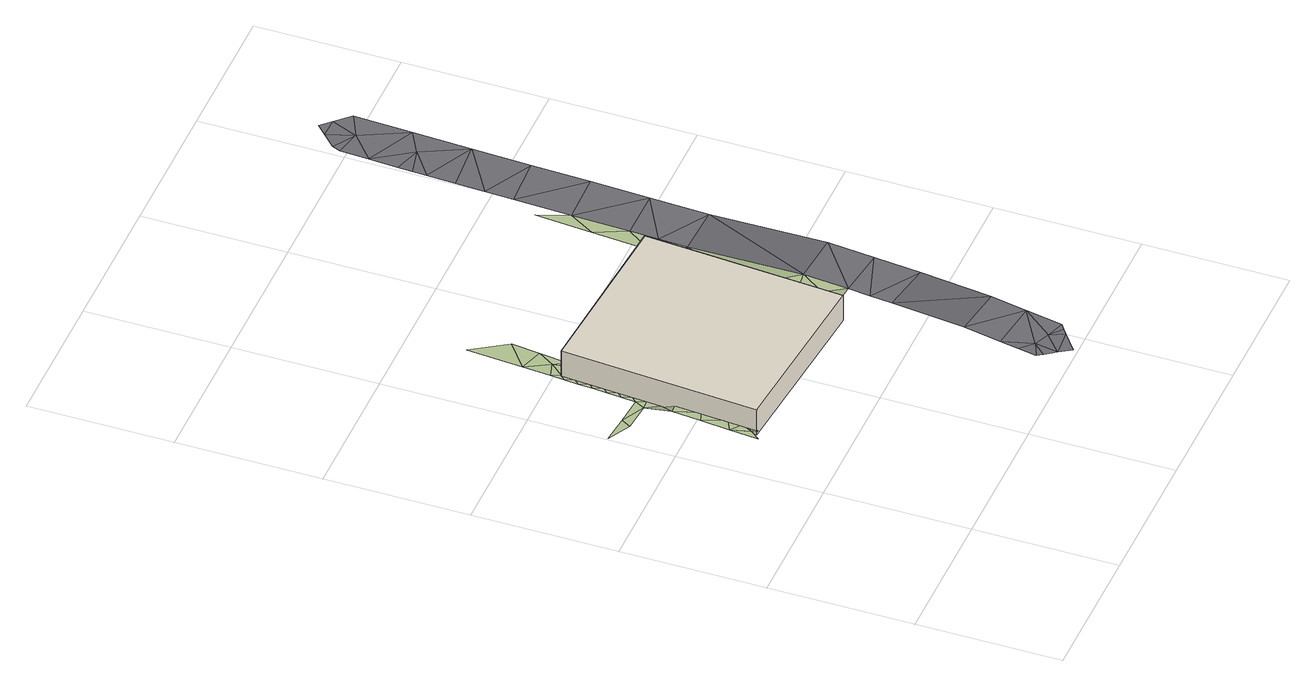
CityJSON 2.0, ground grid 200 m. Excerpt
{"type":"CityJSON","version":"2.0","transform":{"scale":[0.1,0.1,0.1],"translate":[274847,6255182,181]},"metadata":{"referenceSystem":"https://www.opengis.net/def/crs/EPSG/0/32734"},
"CityObjects":{
"building1":{"type":"Building","attributes":{"address":"Woodstock","building":"manufacture","building:levels":1,"building_height":4.1,"roof_height":9.34,"ground_height":5.24,"plus_code":"4FRW3CFV+7F9"},"geometry":[{"type":"Solid","lod":"1","boundaries":[[[[0,1,2,3]],[[1,4,5,2]],[[4,6,7,5]],[[6,0,3,7]],[[3,2,5,7]],[[6,4,1,0]]]]}]},
"terrain1":{"type":"TINRelief","geometry":[{"type":"CompositeSurface","lod":"1","boundaries":[[[8,9,10]],[[10,11,12]],[[11,13,12]],[[10,14,8]],[[10,12,15]],[[16,17,18]],[[13,19,12]],[[14,10,15]],[[20,19,13]],[[19,20,21]],[[22,21,20]],[[23,8,14]],[[21,22,24]],[[8,23,25]],[[26,27,24]],[[25,23,28]],[[29,18,17]],[[30,25,28]],[[30,28,31]],[[18,29,32]],[[33,30,31]],[[30,33,29]],[[33,34,29]],[[29,34,32]],[[32,34,35]],[[35,36,32]],[[35,37,36]],[[37,38,36]],[[38,37,39]],[[39,40,38]],[[40,39,41]],[[41,42,40]],[[42,41,43]],[[44,42,43]],[[45,44,43]],[[45,46,44]],[[46,45,47]],[[46,47,48]],[[45,49,47]],[[47,49,50]],[[50,49,51]],[[48,47,52]],[[50,52,47]],[[53,50,51]],[[51,54,53]],[[55,48,52]],[[55,56,48]],[[54,57,53]],[[57,54,58]],[[58,59,57]],[[59,58,60]],[[60,61,59]],[[61,60,62]],[[63,61,62]],[[62,64,63]],[[64,65,63]],[[66,65,64]],[[65,66,67]],[[67,66,68]],[[67,68,69]],[[68,70,69]],[[70,71,69]],[[72,71,70]],[[71,72,73]],[[73,72,74]],[[74,75,73]],[[76,75,74]],[[75,76,77]],[[78,77,76]],[[78,79,77]],[[80,79,78]],[[79,80,81]],[[80,82,81]],[[82,83,81]],[[84,83,82]],[[83,84,85]],[[86,87,88]],[[86,88,89]],[[85,84,90]],[[90,91,85]],[[92,91,90]],[[87,93,88]],[[91,92,94]],[[94,92,95]],[[89,88,96]],[[96,97,89]],[[92,98,95]],[[98,99,95]],[[93,96,88]],[[100,99,98]],[[99,100,101]],[[100,102,101]],[[102,100,103]],[[103,104,102]],[[104,103,105]],[[97,106,107]],[[96,106,97]],[[104,105,108]],[[105,1,108]],[[109,110,111]],[[107,106,109]],[[1,112,108]],[[111,110,1]],[[112,1,110]],[[109,106,110]],[[113,112,110]],[[110,114,113]],[[106,114,110]],[[114,115,113]],[[113,115,116]],[[116,115,117]],[[117,118,116]]]}]},
"road1":{"type":"Road","attributes":{"highway":"residential","name":"Gympie Street","surface":"asphalt","lanes":1,"width":7,"oneway":"yes"},"geometry":[{"type":"MultiSurface","lod":"1","boundaries":[[[119,120,121]],[[119,122,123]],[[96,93,124]],[[125,117,126]],[[127,128,129]],[[123,120,119]],[[93,130,124]],[[131,132,133]],[[134,131,135]],[[136,137,131]],[[122,138,139]],[[106,96,140]],[[134,132,131]],[[124,140,96]],[[141,142,125]],[[117,125,142]],[[127,143,144]],[[126,117,115]],[[140,126,114]],[[145,146,147]],[[138,148,139]],[[149,145,147]],[[150,146,145]],[[139,146,123]],[[131,133,136]],[[121,120,151]],[[147,139,152]],[[122,139,123]],[[139,148,152]],[[147,146,139]],[[146,153,123]],[[150,153,146]],[[137,154,144]],[[137,144,143]],[[155,132,134]],[[143,131,137]],[[156,128,127]],[[106,140,114]],[[130,157,151]],[[143,135,131]],[[129,141,127]],[[121,151,157]],[[144,154,158]],[[141,129,142]],[[157,130,93]],[[158,156,144]],[[127,144,156]],[[114,126,115]]]}]}
},
"vertices":[
[3242,2973,23],[3442,5728,23],[3442,5728,433],[3242,2973,433],[949,5907,23],[949,5907,433],[743,3184,23],[743,3184,433],
[607,3495,119],[569,3097,119],[681,3239,119],[710,3162,119],[743,3184,119],[749,3171,119],[758,3384,119],[750,3284,119],[4,4906,27],[326,4742,27],[403,4873,27],[768,3182,119],[799,3167,119],[793,3180,119],[824,3165,119],[773,3583,119],[843,3176,119],[647,3907,119],[848,3163,119],[867,3174,119],[801,3947,119],[724,4703,27],[686,4305,119],[828,4311,119],[802,4840,27],[843,4511,27],[858,4710,27],[873,4909,27],[819,5039,27],[889,5109,27],[836,5238,27],[904,5308,27],[853,5437,27],[919,5508,27],[870,5637,27],[934,5707,27],[887,5832,27],[949,5907,27],[904,6028,27],[1114,6092,23],[938,6419,27],[1148,5892,23],[1218,5918,23],[1248,5885,23],[1263,6315,23],[1318,5911,23],[1348,5878,23],[1308,6713,23],[1005,7202,18],[1417,5905,23],[1448,5871,23],[1517,5898,23],[1547,5864,23],[1617,5892,23],[1647,5857,23],[1734,5884,23],[1747,5849,23],[1792,5880,23],[1847,5842,23],[1851,5877,23],[1896,5839,23],[1909,5873,23],[1946,5835,23],[1968,5869,23],[2046,5828,23],[2084,5861,23],[2146,5821,23],[2184,5855,23],[2246,5814,23],[2284,5848,23],[2345,5806,23],[2384,5842,23],[2445,5799,23],[2484,5835,23],[2545,5792,23],[2583,5829,23],[2657,5784,23],[2683,5822,23],[3267,3317,101],[3389,3133,101],[3597,3403,85],[3292,3661,101],[2769,5776,23],[2783,5816,23],[2881,5768,23],[3773,3112,85],[2883,5809,23],[2983,5803,23],[3837,3736,85],[3342,4350,101],[2993,5760,23],[3032,5799,23],[3106,5752,23],[3082,5796,23],[3182,5790,23],[3218,5744,23],[3282,5783,23],[3330,5736,23],[3902,5326,5],[3384,4930,23],[3382,5777,23],[3413,5329,23],[3574,5645,5],[3428,5528,23],[3482,5770,23],[3681,5757,5],[3919,5724,5],[3935,6121,5],[3744,6555,5],[3968,6917,1],[3807,7352,1],
[3507,1441,164],[4201,1342,156],[3710,2488,85],[3405,917,164],[4101,828,156],[4534,3675,85],[4670,6932,1],[4636,6118,5],[4737,8560,1],[4033,8507,1],[4017,8109,1],[4467,3023,85],[4451,10018,6],[4330,10391,6],[4151,10218,6],[4613,10387,6],[4805,10188,6],[4099,10097,6],[4083,9700,6],[3355,655,164],[3521,487,164],[4602,5304,5],[4704,7746,1],[4001,7712,1],[4771,9374,1],[4434,9187,1],[3842,195,156],[3750,401,156],[3468,165,164],[3304,394,164],[3585,2,156],[3922,255,156],[4400,2370,85],[3362,312,164],[4002,314,156],[4066,9302,1],[4473,10531,6],[4050,8905,1],[3741,2800,85],[4058,9103,1]
]}
